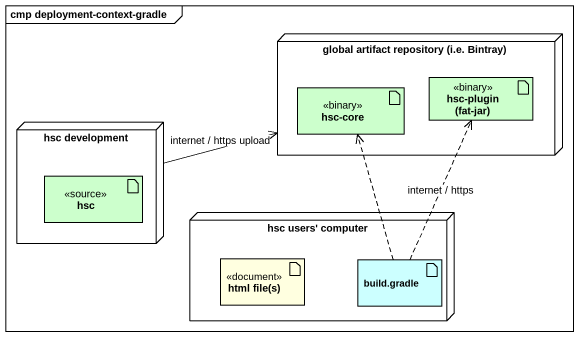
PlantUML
@startuml
mainframe cmp deployment-context-gradle
node "global artifact repository (i.e. Bintray)" as global_artifact_repository {
  artifact "hsc-core" as hsc_core <<binary>> #CCFFCC
  artifact "hsc-plugin (fat-jar)" as hsc_plugin_fat_jar <<binary>> #CCFFCC
}
node "hsc development" as hsc_development {
  artifact hsc <<source>> #CCFFCC
}
node "hsc users' computer" as hsc_users_computer {
  artifact "html file(s)" as html_file_s <<document>> #FFFFE0
  artifact "build.gradle" as build_gradle #CCFFFF
}
hsc_development -right-> global_artifact_repository : internet / https upload
build_gradle .up.> hsc_core
build_gradle .up.> hsc_plugin_fat_jar : internet / https
@enduml
